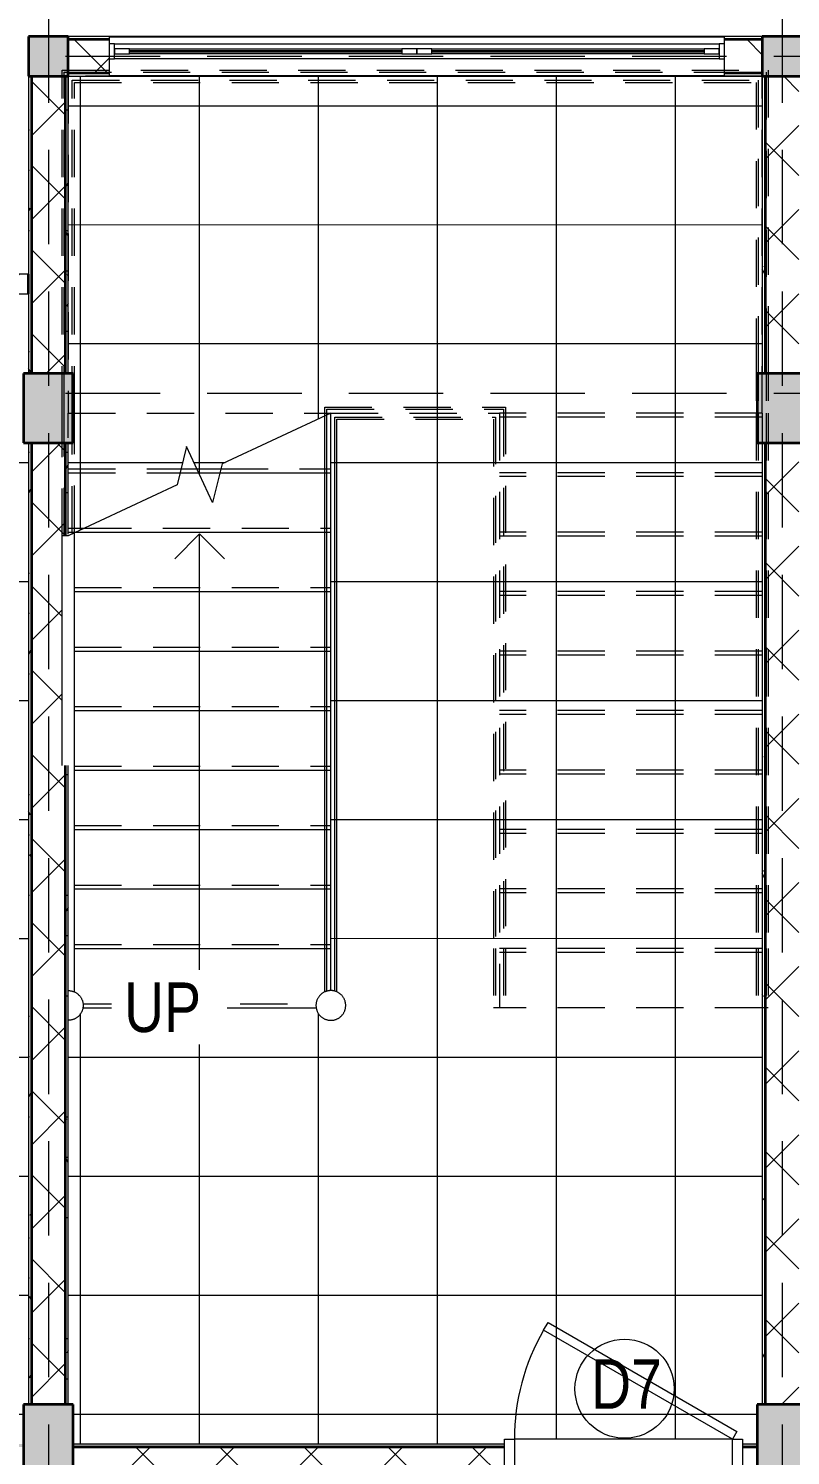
# Model space of a CAD drawing. Header units: millimetres. Extents: x -20485 to 47878, y -12815 to 18700.
# Drawn here: x 29550 to 33392, y 7842 to 15040 of the extents above; entities that cross this region are included whole.
import ezdxf

# ---------------------------------------------------------------- set-up
doc = ezdxf.new("R2010")
doc.units = ezdxf.units.MM
doc.linetypes.add('Hidden', pattern=[714.375, 476.25, -238.125])
doc.linetypes.add('Overhead', pattern=[396.875, 238.125, -158.75])
for name, color, linetype, lineweight in [('A-DOOR', 7, 'Continuous', 18), ('A-DOOR-FRAM', 7, 'Continuous', 18), ('A-DOOR-IDEN', 7, 'Continuous', 9), ('A-FLOR-HRAL', 7, 'Continuous', 9), ('A-FLOR-HRAL-MBND', 7, 'Overhead', 9), ('A-FLOR-PATT', 7, 'Continuous', 9), ('A-GLAZ', 7, 'Continuous', 18), ('A-WALL', 7, 'Continuous', 25), ('A-WALL-PATT', 7, 'Continuous', 18), ('S-COLS', 7, 'Continuous', 25), ('S-GRID', 7, 'Continuous', 9), ('S-STRS', 7, 'Continuous', 18), ('S-STRS-ANNO', 7, 'Continuous', 9), ('S-STRS-IDEN', 7, 'Continuous', 9), ('S-STRS-MBND', 7, 'Overhead', 9)]:
    doc.layers.add(name, color=color, linetype=linetype, lineweight=lineweight)
doc.styles.add('Arial', font='arial.ttf', dxfattribs={"width": 0.8, "height": 250})
pattern_1 = [(0, (27793.29, 0), (406.4, 101.6), [33.528, -271.272, 33.528, -271.272, -1625.6]), (0, (27793.29, 0), (406.4, 101.6), [-609.6, 33.528, -576.072, 33.528, -271.272, -711.2]), (0, (27793.29, 0), (406.4, 101.6), [-1524, 33.528, -169.672, 33.528, -474.472]), (120, (27945.69, 50.8), (-291.1882, 301.15272), [33.528, -271.272, 33.528, -271.272, -1625.6]), (120, (27945.69, 50.8), (-291.1882, 301.15272), [-609.6, 33.528, -576.072, 33.528, -271.272, -711.2]), (120, (27945.69, 50.8), (-291.1882, 301.15272), [-1524, 33.528, -169.672, 33.528, -474.472]), (240, (27996.49, 254), (-115.2118, -402.75272), [33.528, -271.272, 33.528, -271.272, -1625.6]), (240, (27996.49, 254), (-115.2118, -402.75272), [-609.6, 33.528, -576.072, 33.528, -271.272, -711.2]), (240, (27996.49, 254), (-115.2118, -402.75272), [-1524, 33.528, -169.672, 33.528, -474.472])]
pattern_2 = [(45, (27793.3, 0), (-212.132, 212.132), []), (135, (27793.3, 0), (-212.132, -212.132), [])]

# ---------------------------------------------------------------- blocks, each defined once
blk = doc.blocks.new('Cua_Chong_Chay_D7_1Canh - D7_1200x2200-2407364-01_MẶT BẰNG TẦNG 1')
at = {"layer": 'A-DOOR', "lineweight": 9}
for p, q in [((-572.5, -164), (-550, -125)), ((-550, -125), (402.6, -675)), ((380.1, -714), (-572.5, -164)), ((402.6, -675), (380.1, -714))]:
    blk.add_line(p, q, dxfattribs=at)
blk.add_arc((-550, -125), 1100, 330, 0, dxfattribs=at)
at = {"layer": 'A-DOOR-FRAM'}
for p, q in [((-600, 125), (-550, 125)), ((-600, 100), (-600, 125)), ((550, 125), (600, 125)), ((600, 125), (600, 100)), ((-600, -125), (-600, -100)), ((-550, -125), (-600, -125)), ((600, -125), (550, -125)), ((600, -100), (600, -125))]:
    blk.add_line(p, q, dxfattribs=at)
at = {"layer": 'A-DOOR-FRAM', "lineweight": 9}
for p, q in [((-600, 125), (-550, 125)), ((-600, -125), (-600, 125)), ((550, 125), (-550, 125)), ((-550, 125), (-550, -125)), ((-550, 125), (-550, -125)), ((550, -125), (550, 125)), ((550, 125), (600, 125)), ((550, -125), (550, 125)), ((600, 125), (600, -125)), ((-550, -125), (-600, -125)), ((-550, -125), (550, -125)), ((600, -125), (550, -125))]:
    blk.add_line(p, q, dxfattribs=at)
blk = doc.blocks.new('CUA SO 2 CANH NHOM KINH O O THOANG - K3_3100x2100-2404852-01_MẶT BẰNG TẦNG 1')
at = {"layer": 'A-GLAZ'}
for p, q in [((-1525, 63), (-1550, 63)), ((-1525, -13), (-1525, 63)), ((-1449, 37.5), (-1525, 37.5)), ((-1525, 37.5), (-1525, 12.5)), ((-1525, 12.5), (-1449, 12.5)), ((-1449, 12.5), (-1449, 37.5)), ((-76, 27.5), (-1449, 27.5)), ((-1449, 27.5), (-1449, 22.5)), ((-1449, 22.5), (-76, 22.5)), ((0, 37.5), (-76, 37.5)), ((-76, 37.5), (-76, 12.5)), ((-76, 22.5), (-76, 27.5)), ((-76, 12.5), (0, 12.5)), ((0, 12.5), (0, 37.5)), ((76, 37.5), (0, 37.5)), ((0, 37.5), (0, 12.5)), ((0, 12.5), (76, 12.5)), ((76, 12.5), (76, 37.5)), ((1449, 27.5), (76, 27.5)), ((76, 27.5), (76, 22.5)), ((76, 22.5), (1449, 22.5)), ((1525, 37.5), (1449, 37.5)), ((1449, 37.5), (1449, 12.5)), ((1449, 22.5), (1449, 27.5)), ((1449, 12.5), (1525, 12.5)), ((1550, 63), (1525, 63)), ((1525, 63), (1525, -13)), ((1525, 12.5), (1525, 37.5)), ((-1550, -13), (-1525, -13)), ((1525, -13), (1550, -13))]:
    blk.add_line(p, q, dxfattribs=at)
at = {"layer": 'A-GLAZ', "lineweight": 9}
for p, q in [((-1525, 63), (1525, 63)), ((-1449, 37.5), (-76, 37.5)), ((-76, 12.5), (-1449, 12.5)), ((76, 37.5), (1449, 37.5)), ((1449, 12.5), (76, 12.5)), ((1525, -13), (-1525, -13))]:
    blk.add_line(p, q, dxfattribs=at)
blk = doc.blocks.new('M_Concrete-Rectangular-Column - COT250X400-2391830-01_MẶT BẰNG TẦNG 1')
at = {"layer": 'S-COLS', "lineweight": 35}
blk.add_hatch(color=256, dxfattribs=at).paths.add_polyline_path([(125, -200), (125, 200), (-125, 200), (-125, -200)])
for p, q in [((125, 200), (-125, 200)), ((-125, 200), (-125, -200)), ((125, -200), (125, 200)), ((-125, -200), (125, -200))]:
    blk.add_line(p, q, dxfattribs=at)
blk = doc.blocks.new('M_Concrete-Rectangular-Column - COT250X350-2391829-01_MẶT BẰNG TẦNG 1')
at = {"layer": 'S-COLS', "lineweight": 35}
blk.add_hatch(color=256, dxfattribs=at).paths.add_polyline_path([(125, -175), (125, 175), (-125, 175), (-125, -175)])
for p, q in [((125, 175), (-125, 175)), ((-125, 175), (-125, -175)), ((125, -175), (125, 175)), ((-125, -175), (125, -175))]:
    blk.add_line(p, q, dxfattribs=at)
blk = doc.blocks.new('M_Concrete-Rectangular-Column - COT200X200-2391828-01_MẶT BẰNG TẦNG 1')
at = {"layer": 'S-COLS', "lineweight": 35}
blk.add_hatch(color=256, dxfattribs=at).paths.add_polyline_path([(100, -100), (100, 100), (-100, 100), (-100, -100)])
for p, q in [((100, 100), (-100, 100)), ((-100, 100), (-100, -100)), ((100, -100), (100, 100)), ((-100, -100), (100, -100))]:
    blk.add_line(p, q, dxfattribs=at)
blk = doc.blocks.new('Railing - 150mm-2384776-01_MẶT BẰNG TẦNG 1')
at = {"layer": 'A-FLOR-HRAL', "flags": 128}
for points in [[(0, 75), (-3, 74.9), (-6, 74.8), (-9, 74.5), (-11.9, 74), (-14.9, 73.5), (-17.8, 72.9), (-20.7, 72.1), (-23.6, 71.2), (-26.4, 70.2), (-29.2, 69.1), (-31.9, 67.9), (-34.6, 66.5), (-37.3, 65.1), (-39.8, 63.5), (-42.3, 61.9), (-44.8, 60.2), (-47.2, 58.3), (-49.5, 56.4), (-51.7, 54.4), (-53.8, 52.3), (-55.8, 50.1), (-57.8, 47.8), (-59.7, 45.4), (-61.4, 43), (-63.1, 40.5), (-64.7, 38), (-66.1, 35.3), (-67.5, 32.7), (-68.8, 30), (-69.9, 27.2), (-70.9, 24.4), (-71.9, 21.5), (-72.7, 18.6), (-73.3, 15.7), (-73.9, 12.7), (-74.4, 9.8), (-74.7, 6.8), (-74.9, 3.8), (-75, 0.8), (-75, -2.2), (-74.8, -5.2), (-74.6, -8.2), (-74.2, -11.1), (-73.7, -14.1), (-73, -17), (-72.3, -19.9), (-71.4, -22.8), (-70.5, -25.7), (-69.4, -28.5), (-68.2, -31.2), (-66.9, -33.9), (-65.5, -36.6), (-64, -39.2), (-62.4, -41.7), (-60.6, -44.1), (-58.8, -46.5), (-56.9, -48.8), (-54.9, -51.1), (-52.8, -53.2), (-50.7, -55.3), (-48.4, -57.3), (-46.1, -59.2), (-43.7, -61), (-41.2, -62.7), (-38.7, -64.3), (-36.1, -65.8), (-33.4, -67.2), (-30.7, -68.4), (-27.9, -69.6), (-25.1, -70.7), (-22.3, -71.6), (-19.4, -72.4), (-16.5, -73.2), (-13.5, -73.8), (-10.6, -74.2), (-7.6, -74.6), (-4.6, -74.9), (-1.6, -75), (0, -75)], [(0, -75), (3, -74.9), (6, -74.8), (9, -74.5), (11.9, -74), (14.9, -73.5), (17.8, -72.9), (20.7, -72.1), (23.6, -71.2), (26.4, -70.2), (29.2, -69.1), (31.9, -67.9), (34.6, -66.5), (37.3, -65.1), (39.8, -63.5), (42.3, -61.9), (44.8, -60.2), (47.2, -58.3), (49.5, -56.4), (51.7, -54.4), (53.8, -52.3), (55.8, -50.1), (57.8, -47.8), (59.7, -45.4), (61.4, -43), (63.1, -40.5), (64.7, -38), (66.1, -35.3), (67.5, -32.7), (68.8, -30), (69.9, -27.2), (70.9, -24.4), (71.9, -21.5), (72.7, -18.6), (73.3, -15.7), (73.9, -12.7), (74.4, -9.8), (74.7, -6.8), (74.9, -3.8), (75, -0.8), (75, 2.2), (74.8, 5.2), (74.6, 8.2), (74.2, 11.1), (73.7, 14.1), (73, 17), (72.3, 19.9), (71.4, 22.8), (70.5, 25.7), (69.4, 28.5), (68.2, 31.2), (66.9, 33.9), (65.5, 36.6), (64, 39.2), (62.4, 41.7), (60.6, 44.1), (58.8, 46.5), (56.9, 48.8), (54.9, 51.1), (52.8, 53.2), (50.7, 55.3), (48.4, 57.3), (46.1, 59.2), (43.7, 61), (41.2, 62.7), (38.7, 64.3), (36.1, 65.8), (33.4, 67.2), (30.7, 68.4), (27.9, 69.6), (25.1, 70.7), (22.3, 71.6), (19.4, 72.4), (16.5, 73.2), (13.5, 73.8), (10.6, 74.2), (7.6, 74.6), (4.6, 74.9), (1.6, 75), (0, 75)]]:
    blk.add_lwpolyline(points, dxfattribs=at)
blk = doc.blocks.new('Railing - Railing-2368589-01_MẶT BẰNG TẦNG 1')
at = {"layer": 'A-FLOR-HRAL'}
for p, q in [((31043.9, 10180.8), (31043.9, 13085.5)), ((31054.6, 10184.1), (31054.6, 13090.5)), ((31094.6, 10184.4), (31094.6, 13080.4)), ((31105.3, 10180.5), (31105.3, 13069.7))]:
    blk.add_line(p, q, dxfattribs=at)
at = {"layer": 'A-FLOR-HRAL-MBND'}
for p, q in [((31043.9, 13131.1), (31956.1, 13131.1)), ((31043.9, 13100), (31043.9, 13131.1)), ((31054.6, 13120.4), (31945.4, 13120.4)), ((31054.6, 13100), (31054.6, 13120.4)), ((31945.4, 13120.4), (31945.4, 10400)), ((31956.1, 13131.1), (31956.1, 10400)), ((31043.9, 13085.5), (31043.9, 13100)), ((31054.6, 13090.5), (31054.6, 13100)), ((31094.6, 13080.4), (31905.4, 13080.4)), ((31105.3, 13069.7), (31894.7, 13069.7)), ((31894.7, 13069.7), (31894.7, 10400)), ((31905.4, 13080.4), (31905.4, 10400)), ((31894.7, 10400), (31894.7, 10100)), ((31905.4, 10400), (31905.4, 10100)), ((31945.4, 10400), (31945.4, 10100)), ((31956.1, 10400), (31956.1, 10100)), ((31956.1, 10100), (31894.7, 10100)), ((31945.4, 10100), (31905.4, 10100))]:
    blk.add_line(p, q, dxfattribs=at)
at = {"rotation": 180}
blk.add_blockref('Railing - 150mm-2384776-01_MẶT BẰNG TẦNG 1', (31074.6, 10112.5), dxfattribs=at)
blk = doc.blocks.new('Railing - 150mm-V2-01_MẶT BẰNG TẦNG 1')
at = {"layer": 'A-FLOR-HRAL', "flags": 128}
blk.add_lwpolyline([(0, -75), (3, -74.9), (6, -74.8), (9, -74.5), (11.9, -74), (14.9, -73.5), (17.8, -72.9), (20.7, -72.1), (23.6, -71.2), (26.4, -70.2), (29.2, -69.1), (31.9, -67.9), (34.6, -66.5), (37.3, -65.1), (39.8, -63.5), (42.3, -61.9), (44.8, -60.2), (47.2, -58.3), (49.5, -56.4), (51.7, -54.4), (53.8, -52.3), (55.8, -50.1), (57.8, -47.8), (59.7, -45.4), (61.4, -43), (63.1, -40.5), (64.7, -38), (66.1, -35.3), (67.5, -32.7), (68.8, -30), (69.9, -27.2), (70.9, -24.4), (71.9, -21.5), (72.7, -18.6), (73.3, -15.7), (73.9, -12.7), (74.4, -9.8), (74.7, -6.8), (74.9, -3.8), (75, -0.8), (75, 2.2), (74.8, 5.2), (74.6, 8.2), (74.2, 11.1), (73.7, 14.1), (73, 17), (72.3, 19.9), (71.4, 22.8), (70.5, 25.7), (69.4, 28.5), (68.2, 31.2), (66.9, 33.9), (65.5, 36.6), (64, 39.2), (62.4, 41.7), (60.6, 44.1), (58.8, 46.5), (56.9, 48.8), (54.9, 51.1), (52.8, 53.2), (50.7, 55.3), (48.4, 57.3), (46.1, 59.2), (43.7, 61), (41.2, 62.7), (38.7, 64.3), (36.1, 65.8), (33.4, 67.2), (30.7, 68.4), (27.9, 69.6), (25.1, 70.7), (22.3, 71.6), (19.4, 72.4), (16.5, 73.2), (13.5, 73.8), (10.6, 74.2), (7.6, 74.6), (4.6, 74.9), (1.6, 75), (0, 75)], dxfattribs=at)
blk = doc.blocks.new('Railing - Railing-2368593-01_MẶT BẰNG TẦNG 1')
at = {"layer": 'A-FLOR-HRAL'}
for p, q in [((29750, 12482.1), (29719.7, 12482.1)), ((29750, 12482.1), (29719.7, 12482.1)), ((29719.7, 11323.1), (29719.7, 12482.1)), ((29781.1, 12496.6), (29750, 12482.1)), ((29781.1, 12496.6), (29750, 12482.1)), ((29781.1, 10180.8), (29781.1, 12496.6))]:
    blk.add_line(p, q, dxfattribs=at)
at = {"layer": 'A-FLOR-HRAL-MBND'}
for p, q in [((29719.7, 14830.3), (33280.3, 14830.3)), ((29719.7, 13100), (29719.7, 14830.3)), ((33280.3, 14830.3), (33280.3, 13400)), ((29730.4, 14819.6), (33269.6, 14819.6)), ((29730.4, 13100), (29730.4, 14819.6)), ((29770.4, 14779.6), (33229.6, 14779.6)), ((29770.4, 13100), (29770.4, 14779.6)), ((29781.1, 14768.9), (33218.9, 14768.9)), ((29781.1, 13100), (29781.1, 14768.9)), ((33218.9, 14768.9), (33218.9, 13400)), ((33229.6, 14779.6), (33229.6, 13400)), ((33269.6, 14819.6), (33269.6, 13400)), ((33218.9, 13400), (33218.9, 13100)), ((33229.6, 13400), (33229.6, 13100)), ((33269.6, 13400), (33269.6, 13100)), ((33280.3, 13400), (33280.3, 13100)), ((29719.7, 12482.1), (29719.7, 13100)), ((29730.4, 12484.7), (29730.4, 13100)), ((29770.4, 12494.1), (29770.4, 13100)), ((29781.1, 12496.6), (29781.1, 13100)), ((33218.9, 13100), (33218.9, 10400)), ((33229.6, 13100), (33229.6, 10400)), ((33269.6, 13100), (33269.6, 10400)), ((33280.3, 13100), (33280.3, 10400)), ((33218.9, 10400), (33218.9, 10100)), ((33229.6, 10400), (33229.6, 10100)), ((33269.6, 10400), (33269.6, 10100)), ((33280.3, 10400), (33280.3, 10100)), ((33280.3, 10100), (33218.9, 10100)), ((33269.6, 10100), (33229.6, 10100))]:
    blk.add_line(p, q, dxfattribs=at)
at = {"extrusion": (0, 0, -1), "zscale": -1, "rotation": 180}
blk.add_blockref('Railing - 150mm-V2-01_MẶT BẰNG TẦNG 1', (-29750.4, 10112.5), dxfattribs=at)
blk = doc.blocks.new('KÝ HIEU CUA ĐI - KÝ HIEU CUA ĐI-1233-01_MẶT BẰNG TẦNG 1')
at = {"layer": 'A-DOOR-IDEN'}
blk.add_circle((0.059, -0.208), 2.5, dxfattribs=at)

msp = doc.modelspace()

# ---------------------------------------------------------------- hatches: boundary and pattern name
at = {"layer": 'A-FLOR-PATT'}
h = msp.add_hatch(dxfattribs=at)
h.set_pattern_fill('FP_8', color=256, style=0, pattern_type=2)
h.set_pattern_definition([(0.0043, (16612.5, 7449.6), (-0.045, 600), []), (90.004, (16612.5, 7449.6), (-600, -0.042), [])])
h.paths.add_polyline_path([(1174.5, 2450), (1174.5, 2450), (1174.5, 1545)])
h.paths.add_polyline_path([(450, -100.9), (2175, -100.7), (2175, 94), (3075, 94), (3075, -100.7), (4200, -100.6), (4200, -56), (3375, -56), (3375, 44), (4200, 44), (4200, 94), (4225, 94), (4225, 250), (4475, 250), (4475, 100), (7925, 100), (7925, 250), (7950, 250), (7950, 5100), (7925, 5100), (7925, 5300), (7350, 5300), (7350, 5500), (8750, 5500), (8750, 5300), (8175, 5300), (8175, 5100), (8150, 5100), (8150, 250), (8175, 250), (8175, 100), (11525, 100), (11525, 250), (11775, 250), (11775, 100), (15125, 100), (15125, 250), (15150, 250), (15150, 5100), (15125, 5100), (15125, 5300), (14550, 5300), (14550, 5500), (15550, 5500), (15550, 5300), (15375, 5300), (15375, 5100), (15350, 5100), (15350, 250), (15375, 250), (15375, 100), (22325, 100), (22325, 250), (22350, 250), (22350, 5100), (22325, 5100), (22325, 5300), (18975, 5300), (18975, 5100), (18725, 5100), (18725, 5300), (16550, 5300), (16550, 5500), (22650, 5500), (22650, 5300), (22575, 5300), (22575, 5100), (22550, 5100), (22550, 250), (22575, 250), (22575, 100), (25925, 100), (25925, 250), (26175, 250), (26175, 100), (29525, 100), (29525, 250), (29550, 250), (29550, 5100), (29525, 5100), (29525, 5300), (26175, 5300), (26175, 5100), (25925, 5100), (25925, 5300), (23650, 5300), (23650, 5500), (30050, 5500), (30050, 5300), (29775, 5300), (29775, 5100), (29750, 5100), (29750, 250), (29775, 250), (29775, 100), (32200, 100), (32200, 94), (33225, 94), (33225, 250), (33475, 250), (33475, 94), (33545, 94), (33545, 44), (34370, 44), (34370, -56), (33545, -56), (33545, -98.4), (34670, -98.3), (34670, 94), (35570, 94), (35570, -98.3), (37040, -98.1), (37040, 101.7), (34650, 101.7), (34650, 49), (34450, 49), (34450, 5300), (33475, 5300), (33475, 5100), (33225, 5100), (33225, 5300), (31050, 5300), (31050, 5500), (34650, 5500), (34650, 5300.9), (36150, 5300.9), (36150, 5500), (37050, 5500), (37050, 5900), (37250, 5900), (37250, 5500), (37260.4, 5500), (37264.5, 7700), (37250, 7700), (37250, 7300), (37050, 7300), (37050, 7700), (34550, 7700), (34550, 8500), (34650, 8500), (34650, 9300), (34550, 9300), (34550, 9400), (34350, 9400), (34350, 9500), (37267.9, 9500), (37269.7, 10470), (37250, 10470), (37250, 10570), (37269.9, 10570), (37271.9, 11650), (37050, 11650), (37050, 9501.7), (33450, 9501.7), (33450.5, 9500), (33550, 9500), (33550, 9400), (33450, 9400), (33450, 8100), (33475, 8100), (33475, 7700), (33150, 7700), (33150, 7675), (31950, 7675), (31950, 7700), (29412, 7700), (29412, 7900), (29525, 7900.9), (29525, 8100), (29550, 8100), (29550, 12950), (29525, 12950), (29525, 13100), (26850, 13100), (26850, 7900), (28412, 7900), (28412, 7700), (25337, 7700), (25337, 7900), (25925, 7900), (25925, 8100), (26175, 8100), (26175, 7900), (26650, 7900), (26650, 13100), (26175, 13100), (26175, 12950), (25925, 12950), (25925, 13100), (24150, 13100), (24150, 7900), (24337, 7900), (24337, 7700), (23862, 7700), (23862, 7900), (23950, 7900), (23950, 13100), (23825, 13100), (23825, 13090), (23800, 13085), (23000, 13085), (23000, 12000), (21500, 12000), (21500, 7900), (22325, 7900), (22325, 8100), (22575, 8100), (22575, 7900), (22862, 7900), (22862, 7700), (21250, 7700), (21250, 7900), (21400, 7900), (21400, 12000), (19900, 12000), (19900, 13100), (19863, 13100), (19863, 13090), (19838, 13085), (19038, 13085), (19013, 13090), (19013, 13100), (18975, 13100), (18975, 12950), (18950, 12950), (18950, 8100), (18975, 8100), (18975, 7900), (20250, 7900), (20250, 7700), (16487, 7700), (16487, 7900), (18725, 7900), (18725, 8100), (18750, 8100), (18750, 12950), (18725, 12950), (18725, 13100), (15375, 13100), (15375, 12950), (15350, 12950), (15350, 8100), (15375, 8100), (15375, 7900), (15487, 7900), (15487, 7700), (9387, 7700), (9387, 7900), (11525, 7900), (11525, 8100), (11775, 8100), (11775, 7900), (15125, 7900), (15125, 8100), (15150, 8100), (15150, 12950), (15125, 12950), (15125, 13100), (11775, 13100), (11775, 12950), (11525, 12950), (11525, 13100), (8175, 13100), (8175, 12950), (8150, 12950), (8150, 8100), (8175, 8100), (8175, 7900), (8387, 7900), (8387, 7700), (5750, 7699.1), (5750, 7675), (4589.3, 7675), (4589.3, 6600), (4589.3, 6600), (4589.3, 5500), (5950, 5500), (5950, 5300), (4589.3, 5300), (4589.3, 2885.5), (1174.5, 2885.5), (1174.5, 2450), (700, 2450), (700, 345), (500, 345), (500, 1245), (450, 1245), (450, 150), (600, 150), (600, 245), (700, 245), (700, 94), (660, 94), (660, -100), (450, -100)])
h.paths.add_polyline_path([(32200, -98.5), (33225, -98.4), (33225, -6), (32200, -6), (32200, -85)])
h.paths.add_polyline_path([(1598.7, -56), (975, -56), (975, 44), (1875, 44), (1875, -56), (1821, -56)])
h.paths.add_polyline_path([(35925.8, -56), (35870, -56), (35870, 44), (36770, 44), (36770, -56), (36249.6, -56)])
h.paths.add_polyline_path([(37170, 150), (37250.5, 150), (37252.5, 1245), (37245, 1245), (37245, 345), (37050, 345), (37050, 245), (37145, 245), (37145, 150)])
h.paths.add_polyline_path([(37196.5, 1345), (37252.7, 1345), (37252.9, 1445), (37145, 1445), (37145, 1345)])
h.paths.add_polyline_path([(450, 1345), (600, 1345), (600, 1445), (450, 1445)])
h.paths.add_polyline_path([(450, 1545), (550, 1545), (550, 2445), (650, 2445), (650, 1545), (700, 1545), (700, 2445), (695, 2450), (450, 2450), (450, 1599)])
h.paths.add_polyline_path([(37195, 1545), (37253.1, 1545), (37256.5, 3400), (37150, 3400), (37150, 2795), (37145, 2795), (37145, 2545), (37050, 2450), (37050, 1545), (37095, 1545), (37095, 2445), (37195, 2445), (37195, 1599)])
h.paths.add_polyline_path([(37116.7, 3500), (37256.7, 3500), (37259.7, 5100), (37050, 5100), (37050, 3500)])
h.paths.add_polyline_path([(11775, 5100), (11525, 5100), (11525, 5300), (10150, 5300), (10150, 5500), (13150, 5500), (13150, 5300), (11775, 5300)])
h.paths.add_polyline_path([(599.7, 6600), (599.7, 6600), (599.7, 6600)])
h.paths.add_polyline_path([(29775, 7900), (31950, 7900), (31950, 7925), (33150, 7925), (33150, 7900), (33225, 7900.9), (33225, 8100), (33250, 8100), (33250, 12950), (33225, 12950), (33225, 13300), (33250, 13300), (33250, 14800), (29750, 14800), (29750, 13300), (29775, 13300), (29775, 12950), (29750, 12950), (29750, 12489.3), (29781.1, 12496.6), (30299.2, 12738.2), (30346.5, 12932.7), (30478.5, 12649.5), (30525.8, 12843.9), (31075, 13100), (31075, 10187.2), (31096.3, 10183.8), (31110.8, 10177.6), (31122, 10170), (31132.7, 10159), (31142, 10144.4), (31146.9, 10130.6), (31149.2, 10111.3), (31147.3, 10095.1), (31140.7, 10079.2), (31130.3, 10063.2), (31119.6, 10053.6), (31105, 10044.2), (31090.2, 10039.5), (31074.6, 10037.7), (31054, 10040.8), (31038.5, 10047.3), (31027.2, 10055), (31016.5, 10066), (31007.2, 10080.6), (31002.3, 10094.4), (31001.3, 10100), (29823.7, 10100), (29821.3, 10089.4), (29815.2, 10075.1), (29805.5, 10062.3), (29794.5, 10052), (29779.6, 10043.8), (29765, 10039.3), (29750, 10037.7), (29750, 8100), (29775, 8100), (29775, 7900.9)])
h.paths.add_polyline_path([(35602, 7900), (37025, 7900), (37025, 7902.6), (35000, 7902.6), (35000, 7900), (35002.1, 7900)])
h.paths.add_polyline_path([(7925, 7900), (7925, 8100), (7950, 8100), (7950, 12950), (7925, 12950), (7925, 13300), (7950, 13300), (7950, 14800), (4450, 14800), (4451, 13300), (4475, 13299.2), (4475, 12950), (4450, 12950), (4450, 12489.3), (4481.1, 12496.6), (4999.2, 12738.2), (5046.5, 12932.7), (5178.5, 12649.5), (5225.8, 12843.9), (5775, 13100), (5775, 10187.2), (5796.3, 10183.8), (5810.8, 10177.6), (5822, 10170), (5832.7, 10159), (5842, 10144.4), (5846.9, 10130.6), (5849.3, 10112.5), (5847.3, 10095.1), (5840.7, 10079.2), (5830.3, 10063.2), (5819.6, 10053.6), (5805, 10044.2), (5790.2, 10039.5), (5774.6, 10037.7), (5754, 10040.8), (5738.5, 10047.3), (5727.2, 10055), (5716.5, 10066), (5707.2, 10080.6), (5702.3, 10094.4), (5701.3, 10100), (4589.3, 10100), (4589.3, 7925), (5750, 7925), (5750, 7900)])
h.paths.add_polyline_path([(34900, 7900), (34900, 8351.7), (34650, 8351.7), (34650, 7900)])
h.paths.add_polyline_path([(37128.7, 8100), (37265.3, 8100), (37267.7, 9400), (37050, 9400), (37050, 8100), (37065, 8100)])
h.paths.add_polyline_path([(4250, 10314.5), (4250, 12950), (4225, 12950), (4225, 13106), (4200, 13106), (4200, 13156), (3375, 13156), (3375, 13256), (4200, 13256), (4200, 13299.2), (3075, 13299.7), (3075, 13106), (2175, 13106), (2175, 13300.1), (660, 13300), (660, 13106), (700, 13106), (700, 12955), (600, 12955), (600, 13050), (450, 13050), (450, 11955), (500, 11955), (500, 12855), (700, 12855), (700, 11655), (650, 11655), (650, 10755), (550, 10755), (550, 11655), (450, 11655), (450, 10750), (695, 10750), (700, 10755), (700, 10750), (1174.5, 10750), (1174.5, 10314.5), (4189.5, 10314.5)])
h.paths.add_polyline_path([(37231.4, 11750), (37272.1, 11750), (37272.3, 11850), (37150, 11850), (37150, 11750), (37210.4, 11750)])
h.paths.add_polyline_path([(600, 11755), (600, 11855), (450, 11855), (450, 11755)])
h.paths.add_polyline_path([(37195, 11950), (37272.5, 11950), (37274.2, 12850), (37050, 12850), (37050, 11950), (37150, 11950)])
h.paths.add_polyline_path([(37260, 12950), (37274.3, 12950), (37274.6, 13103), (37260, 13103), (37260, 13050), (37050, 13050), (37050, 12950), (37254.8, 12950)])
h.paths.add_polyline_path([(33475, 13100.9), (35250, 13100.9), (35250, 13102.6), (35270, 13102.6), (35270, 13100.9), (37040, 13101.4), (37040, 13103), (33475, 13103)])
h.paths.add_polyline_path([(1821, 13156), (975, 13156), (975, 13256), (1875, 13256), (1875, 13156)])
h.paths.add_polyline_path([(22575, 13300), (22575, 13301.2), (19913, 13301.3), (19913, 13300), (22325, 13300)])
h.paths.add_polyline_path([(18963, 13300), (18963, 13301.3), (8450, 13301.7), (8450, 13300), (18762.3, 13300)])
h.paths.add_polyline_path([(29250, 13300), (29250, 13300.9), (29125.1, 13300)])
h.paths.add_polyline_path([(29350, 13300), (29550, 13300.9), (29550, 13300.9), (29350, 13300.9)])
h.paths.add_polyline_path([(19898.2, 13300), (19898.6, 13300), (19898.4, 13301.3)])
h.paths.add_polyline_path([(8350, 13300), (8350, 13301.7), (8150, 13301.7), (8150, 13300), (8251.3, 13300)])
h.paths.add_polyline_path([(4250, 13406), (4250, 15000), (4250, 15000), (4250, 13406)])
h.paths.add_polyline_path([(29550, 13802), (29550, 13802), (29550, 14316.9)])
h.paths.add_polyline_path([(33449.3, 15000), (33449.3, 15000), (33449.2, 15000)])
at = {"layer": 'A-WALL-PATT', "lineweight": 9}
h = msp.add_hatch(dxfattribs=at)
h.set_pattern_fill('FP_1', color=256, style=0, pattern_type=2)
h.set_pattern_definition(pattern_1)
h.paths.add_polyline_path([(29958, 14985), (29958, 15000), (29750, 15000), (29750, 14985)])
h.paths.add_polyline_path([(33058, 14985), (33250, 14985), (33250, 15000), (33058, 15000)])
h = msp.add_hatch(dxfattribs=at)
h.set_pattern_fill('FP_2', color=256, style=0, pattern_type=2)
h.set_pattern_definition(pattern_2)
h.paths.add_polyline_path([(33058, 14815), (33250, 14815), (33250, 14985), (33058, 14985), (33058, 14900)])
h.paths.add_polyline_path([(29958, 14815), (29958, 14985), (29750, 14985), (29750, 14815)])
h = msp.add_hatch(dxfattribs=at)
h.set_pattern_fill('FP_1', color=256, style=0, pattern_type=2)
h.set_pattern_definition(pattern_1)
h.paths.add_polyline_path([(29564.4, 8100), (29565, 8100), (29565, 12950), (29550, 12950), (29550, 8100)])
h.paths.add_polyline_path([(29550, 13300), (29565, 13300), (29565, 14800), (29550, 14800), (29550, 13702)])
h = msp.add_hatch(dxfattribs=at)
h.set_pattern_fill('FP_2', color=256, style=0, pattern_type=2)
h.set_pattern_definition(pattern_2)
h.paths.add_polyline_path([(29728.5, 8100), (29735, 8100), (29735, 11323.6), (29719.7, 11323.6), (29719.7, 12482.1), (29735, 12485.7), (29735, 12950), (29565, 12950), (29565, 8100)])
h.paths.add_polyline_path([(29583.5, 13300), (29735, 13300), (29735, 14800), (29565, 14800), (29565, 13300), (29566.7, 13300)])
h = msp.add_hatch(dxfattribs=at)
h.set_pattern_fill('FP_1', color=256, style=0, pattern_type=2)
h.set_pattern_definition(pattern_1)
h.paths.add_polyline_path([(29750, 8100), (29750, 11323.6), (29735, 11323.6), (29735.4, 8100)])
h.paths.add_polyline_path([(29735, 12485.7), (29750, 12489.3), (29750, 12950), (29735, 12950), (29735, 12491.7)])
h.paths.add_polyline_path([(29750, 13300), (29750, 14800), (29735, 14800), (29735, 13300), (29746.7, 13300)])
h = msp.add_hatch(dxfattribs=at)
h.set_pattern_fill('FP_1', color=256, style=0, pattern_type=2)
h.set_pattern_definition(pattern_1)
h.paths.add_polyline_path([(33250, 14800), (33250, 14815), (33058, 14815), (33058, 14800)])
h.paths.add_polyline_path([(29958, 14800), (29958, 14815), (29750, 14815), (29750, 14800)])
h = msp.add_hatch(dxfattribs=at)
h.set_pattern_fill('FP_1', color=256, style=0, pattern_type=2)
h.set_pattern_definition(pattern_1)
h.paths.add_polyline_path([(33264.6, 8100), (33265, 8100), (33265, 12950), (33250, 12950), (33250, 8100)])
h.paths.add_polyline_path([(33265, 13300), (33265, 14800), (33250, 14800), (33250, 13300), (33253.3, 13300)])
h = msp.add_hatch(dxfattribs=at)
h.set_pattern_fill('FP_2', color=256, style=0, pattern_type=2)
h.set_pattern_definition(pattern_2)
h.paths.add_polyline_path([(33265, 8100), (33435, 8100), (33435, 12950), (33265, 12950), (33265, 8626.8)])
h.paths.add_polyline_path([(33265, 13300), (33435, 13300), (33435, 14800), (33265, 14800), (33265, 14316.9)])
h = msp.add_hatch(dxfattribs=at)
h.set_pattern_fill('FP_3', color=256, style=0, pattern_type=2)
h.set_pattern_definition([(45, (27793.29, 0), (-106.066, 106.066), [])])
h.paths.add_polyline_path([(29350, 13702), (29550, 13702), (29550, 13802), (29250, 13802), (29250, 13702)])
h = msp.add_hatch(dxfattribs=at)
h.set_pattern_fill('FP_1', color=256, style=0, pattern_type=2)
h.set_pattern_definition(pattern_1)
h.paths.add_polyline_path([(14876.2, 7885), (15125, 7885), (15125, 7900), (11775, 7900), (11775, 7885)])
h.paths.add_polyline_path([(9387, 7885), (11525, 7885), (11525, 7900), (9387, 7900)])
h.paths.add_polyline_path([(8175, 7885), (8387, 7885), (8387, 7900), (8175, 7900), (8175, 7886.2)])
h.paths.add_polyline_path([(33225, 7885), (33225, 7900), (33150, 7900), (33150, 7885)])
h.paths.add_polyline_path([(22862, 7885), (22862, 7900), (22575, 7900), (22575, 7885)])
h.paths.add_polyline_path([(31950, 7885), (31950, 7900), (29775, 7900), (29775, 7885), (30420.5, 7885)])
h.paths.add_polyline_path([(5750, 7885), (7925, 7885), (7925, 7900), (5750, 7900)])
h.paths.add_polyline_path([(26665, 7885), (26665, 7900), (26175, 7900), (26175, 7885)])
h.paths.add_polyline_path([(21250, 7885), (22325, 7885), (22325, 7900), (21250, 7900)])
h.paths.add_polyline_path([(26835, 7885), (28412, 7885), (28412, 7900), (26835, 7900)])
h.paths.add_polyline_path([(25337, 7885), (25925, 7885), (25925, 7900), (25337, 7900)])
h.paths.add_polyline_path([(23862, 7885), (23965, 7885), (23965, 7900), (23862, 7900)])
h.paths.add_polyline_path([(24337, 7885), (24337, 7900), (24135, 7900), (24135, 7885)])
h.paths.add_polyline_path([(18975, 7885), (20250, 7885), (20250, 7900), (18975, 7900), (18975, 7894.9)])
h.paths.add_polyline_path([(18725, 7885), (18725, 7900), (16487, 7900), (16487, 7885)])
h.paths.add_polyline_path([(29525, 7885), (29525, 7900), (29412, 7900), (29412, 7885)])
h.paths.add_polyline_path([(15375, 7885), (15487, 7885), (15487, 7900), (15375, 7900), (15375, 7897.3)])
h = msp.add_hatch(dxfattribs=at)
h.set_pattern_fill('FP_2', color=256, style=0, pattern_type=2)
h.set_pattern_definition(pattern_2)
h.paths.add_polyline_path([(22862, 7715), (22862, 7885), (22575, 7885), (22575, 7715)])
h.paths.add_polyline_path([(8175, 7715), (8387, 7715), (8387, 7885), (8175, 7885), (8175, 7721.8)])
h.paths.add_polyline_path([(33225, 7715), (33225, 7885), (33150, 7885), (33150, 7715)])
h.paths.add_polyline_path([(5750, 7715), (7925, 7715), (7925, 7885), (5750, 7885), (5750, 7800)])
h.paths.add_polyline_path([(11775, 7715), (15125, 7715), (15125, 7885), (11775, 7885), (11775, 7785.3)])
h.paths.add_polyline_path([(30420.5, 7715), (31950, 7715), (31950, 7885), (29775, 7885), (29775, 7715)])
h.paths.add_polyline_path([(9694.7, 7715), (11525, 7715), (11525, 7885), (9387, 7885), (9387, 7715)])
h.paths.add_polyline_path([(15375, 7715), (15487, 7715), (15487, 7885), (15375, 7885), (15375, 7774.1)])
h.paths.add_polyline_path([(18975, 7715), (20250, 7715), (20250, 7885), (18975, 7885), (18975, 7771.2)])
h.paths.add_polyline_path([(18725, 7715), (18725, 7885), (16487, 7885), (16487, 7715)])
h.paths.add_polyline_path([(21250, 7715), (22325, 7715), (22325, 7885), (21250, 7885), (21250, 7800)])
h.paths.add_polyline_path([(24337, 7715), (24337, 7885), (23862, 7885), (23862, 7715)])
h.paths.add_polyline_path([(29412, 7715), (29525, 7715), (29525, 7885), (29412, 7885), (29412, 7800)])
h.paths.add_polyline_path([(26175, 7715), (28412, 7715), (28412, 7885), (26175, 7885), (26175, 7810.1)])
h.paths.add_polyline_path([(25925, 7715), (25925, 7885), (25337, 7885), (25337, 7715)])

# ---------------------------------------------------------------- linework, layer by layer
at = {"layer": 'A-WALL', "lineweight": 18}
for p, q in [((29958, 15000), (29750, 15000)), ((29958, 14800), (29958, 15000)), ((33250, 15000), (33058, 15000)), ((33058, 15000), (33058, 14800)), ((29550, 14800), (29550, 13802)), ((29750, 13300), (29750, 14800)), ((29750, 14800), (29958, 14800)), ((33058, 14800), (33250, 14800)), ((33250, 14800), (33250, 13300)), ((29550, 13802), (29250, 13802)), ((29350, 13702), (29550, 13702)), ((29550, 13702), (29550, 13300)), ((29550, 12950), (29550, 8100)), ((29750, 12489.3), (29750, 12950)), ((33250, 12950), (33250, 8100)), ((29750, 8100), (29750, 11323.6)), ((31950, 7900), (29775, 7900)), ((31950, 7700), (31950, 7900)), ((33225, 7900), (33150, 7900)), ((33150, 7900), (33150, 7700))]:
    msp.add_line(p, q, dxfattribs=at)
at = {"layer": 'A-WALL', "lineweight": 35}
for p, q in [((29958, 14985), (29750, 14985)), ((33250, 14985), (33058, 14985)), ((29565, 14800), (29565, 13300)), ((29735, 14800), (29735, 13300)), ((29958, 14815), (29750, 14815)), ((33250, 14815), (33058, 14815)), ((33265, 14800), (33265, 13300)), ((29550, 13702), (29550, 13802)), ((29565, 12950), (29565, 8100)), ((29735, 12950), (29735, 12485.7)), ((33265, 12950), (33265, 8100)), ((29735, 11323.6), (29735, 8100)), ((31950, 7885), (29775, 7885)), ((33225, 7885), (33150, 7885))]:
    msp.add_line(p, q, dxfattribs=at)
at = {"layer": 'A-WALL'}
for p, q in [((29958, 15000), (33058, 15000)), ((33058, 14800), (29958, 14800))]:
    msp.add_line(p, q, dxfattribs=at)
at = {"layer": 'S-GRID', "linetype": 'Hidden'}
for p, q in [((29650, 18000), (29650, -3000)), ((33350, 18000), (33350, -3000)), ((39500, 14900), (-3000, 14900)), ((39500, 13200), (-3000, 13200))]:
    msp.add_line(p, q, dxfattribs=at)
at = {"layer": 'S-STRS'}
for p, q in [((31075, 12800), (31075, 13100)), ((30314.2, 12800), (30408.3, 12800)), ((30515.1, 12800), (31075, 12800)), ((31075, 12500), (31075, 12800)), ((29788.3, 12500), (31075, 12500)), ((31075, 12200), (31075, 12500)), ((29781.1, 12200), (31075, 12200)), ((31075, 11900), (31075, 12200)), ((29781.1, 11900), (31075, 11900)), ((31075, 11600), (31075, 11900)), ((29781.1, 11600), (31075, 11600)), ((31075, 11300), (31075, 11600)), ((29781.1, 11300), (31075, 11300)), ((31075, 11000), (31075, 11300)), ((29781.1, 11000), (31075, 11000)), ((31075, 10700), (31075, 11000)), ((29781.1, 10700), (31075, 10700)), ((31075, 10400), (31075, 10700)), ((29781.1, 10400), (31075, 10400)), ((31075, 10187.2), (31075, 10400)), ((29823.7, 10100), (31001.3, 10100))]:
    msp.add_line(p, q, dxfattribs=at)
at = {"layer": 'S-STRS', "linetype": 'Overhead', "lineweight": 9}
for p, q in [((30319.1, 12820), (30399, 12820)), ((30520, 12820), (31075, 12820)), ((29831.2, 12520), (31075, 12520)), ((29781.1, 12220), (31075, 12220)), ((29781.1, 11920), (31075, 11920)), ((29781.1, 11620), (31075, 11620)), ((29781.1, 11320), (31075, 11320)), ((29781.1, 11020), (31075, 11020)), ((29781.1, 10720), (31075, 10720)), ((29781.1, 10420), (31075, 10420)), ((29824.2, 10120), (31000.8, 10120))]:
    msp.add_line(p, q, dxfattribs=at)
at = {"layer": 'S-STRS-ANNO'}
for p, q in [((30412.5, 12491.1), (30287.5, 12366.1)), ((30412.5, 12200), (30412.5, 12491.1)), ((30412.5, 12491.1), (30537.5, 12366.1)), ((30412.5, 11900), (30412.5, 12200)), ((30412.5, 11600), (30412.5, 11900)), ((30412.5, 11300), (30412.5, 11600)), ((30412.5, 11000), (30412.5, 11300)), ((30412.5, 10700), (30412.5, 11000)), ((30412.5, 10400), (30412.5, 10700)), ((30412.5, 10100), (30412.5, 10400))]:
    msp.add_line(p, q, dxfattribs=at)
at = {"layer": 'S-STRS-MBND'}
for p, q in [((33250, 14800), (29750, 14800)), ((29750, 14800), (29750, 13100)), ((33250, 13100), (33250, 14800)), ((29750, 13100), (31075, 13100)), ((29750, 12975.1), (29750, 13100)), ((31075, 13100), (31925, 13100)), ((33250, 13100), (31925, 13100)), ((31925, 13100), (31925, 10100)), ((33250, 13080), (31925, 13080)), ((33250, 13100), (33250, 10100)), ((29750, 12846.2), (29750, 12950)), ((29750, 12820), (30319.1, 12820)), ((30399, 12820), (30520, 12820)), ((29750, 12800), (30314.2, 12800)), ((30408.3, 12800), (30515.1, 12800)), ((33250, 12800), (31925, 12800)), ((33250, 12780), (31925, 12780)), ((29750, 12520), (29831.2, 12520)), ((29750, 12500), (29788.3, 12500)), ((33250, 12500), (31925, 12500)), ((33250, 12480), (31925, 12480)), ((33250, 12200), (31925, 12200)), ((33250, 12180), (31925, 12180)), ((33250, 11900), (31925, 11900)), ((33250, 11880), (31925, 11880)), ((33250, 11600), (31925, 11600)), ((33250, 11580), (31925, 11580)), ((33250, 11300), (31925, 11300)), ((33250, 11280), (31925, 11280)), ((33250, 11000), (31925, 11000)), ((33250, 10980), (31925, 10980)), ((33250, 10700), (31925, 10700)), ((33250, 10680), (31925, 10680)), ((33250, 10400), (31925, 10400)), ((33250, 10380), (31925, 10380)), ((33250, 10100), (31925, 10100))]:
    msp.add_line(p, q, dxfattribs=at)
at = {"layer": 'S-STRS-MBND', "linetype": 'Continuous', "lineweight": 18}
for p, q in [((31075, 13100), (30525.8, 12843.9)), ((30346.5, 12932.7), (30299.2, 12738.2)), ((30478.5, 12649.5), (30346.5, 12932.7)), ((30525.8, 12843.9), (30478.5, 12649.5)), ((30299.2, 12738.2), (29781.1, 12496.6))]:
    msp.add_line(p, q, dxfattribs=at)

# ---------------------------------------------------------------- block references
at = {"layer": 'A-DOOR-FRAM', "lineweight": 9, "rotation": 180}
msp.add_blockref('Cua_Chong_Chay_D7_1Canh - D7_1200x2200-2407364-01_MẶT BẰNG TẦNG 1', (32550, 7800), dxfattribs=at)
at = {"layer": 'A-DOOR-IDEN', "xscale": 99.99999999999993, "yscale": 99.99999999999993, "zscale": 99.99999999999993}
msp.add_blockref('KÝ HIEU CUA ĐI - KÝ HIEU CUA ĐI-1233-01_MẶT BẰNG TẦNG 1', (32550, 8200), dxfattribs=at)
at = {"layer": 'A-FLOR-HRAL'}
for name in ['Railing - Railing-2368593-01_MẶT BẰNG TẦNG 1', 'Railing - Railing-2368589-01_MẶT BẰNG TẦNG 1']:
    msp.add_blockref(name, (0, 0), dxfattribs=at)
at = {"layer": 'A-GLAZ', "lineweight": 9}
msp.add_blockref('CUA SO 2 CANH NHOM KINH O O THOANG - K3_3100x2100-2404852-01_MẶT BẰNG TẦNG 1', (31508, 14900), dxfattribs=at)
at = {"layer": 'S-COLS', "lineweight": 35}
for name, p in [('M_Concrete-Rectangular-Column - COT200X200-2391828-01_MẶT BẰNG TẦNG 1', (29650, 14900)), ('M_Concrete-Rectangular-Column - COT200X200-2391828-01_MẶT BẰNG TẦNG 1', (33350, 14900)), ('M_Concrete-Rectangular-Column - COT250X350-2391829-01_MẶT BẰNG TẦNG 1', (29650, 13125)), ('M_Concrete-Rectangular-Column - COT250X350-2391829-01_MẶT BẰNG TẦNG 1', (33350, 13125)), ('M_Concrete-Rectangular-Column - COT250X400-2391830-01_MẶT BẰNG TẦNG 1', (29650, 7900)), ('M_Concrete-Rectangular-Column - COT250X400-2391830-01_MẶT BẰNG TẦNG 1', (33350, 7900))]:
    msp.add_blockref(name, p, dxfattribs=at)

# ---------------------------------------------------------------- texts
at = {"layer": 'A-DOOR-IDEN', "insert": (32386.9, 8327.9), "char_height": 250, "width": 429.704, "attachment_point": 1, "style": 'Arial'}
msp.add_mtext('D7', dxfattribs=at)

# ---------------------------------------------------------------- next in the draw order: texts
at = {"layer": 'S-STRS-IDEN', "insert": (30031.9, 10228.4), "char_height": 250, "width": 456.762, "attachment_point": 1, "line_spacing_factor": 0.941778, "style": 'Arial', "bg_fill": 3, "box_fill_scale": 1.25, "bg_fill_color": 256, "bg_fill_true_color": 13158600, "bg_fill_transparency": 0}
msp.add_mtext('UP', dxfattribs=at)

doc.saveas('drawing.dxf')
